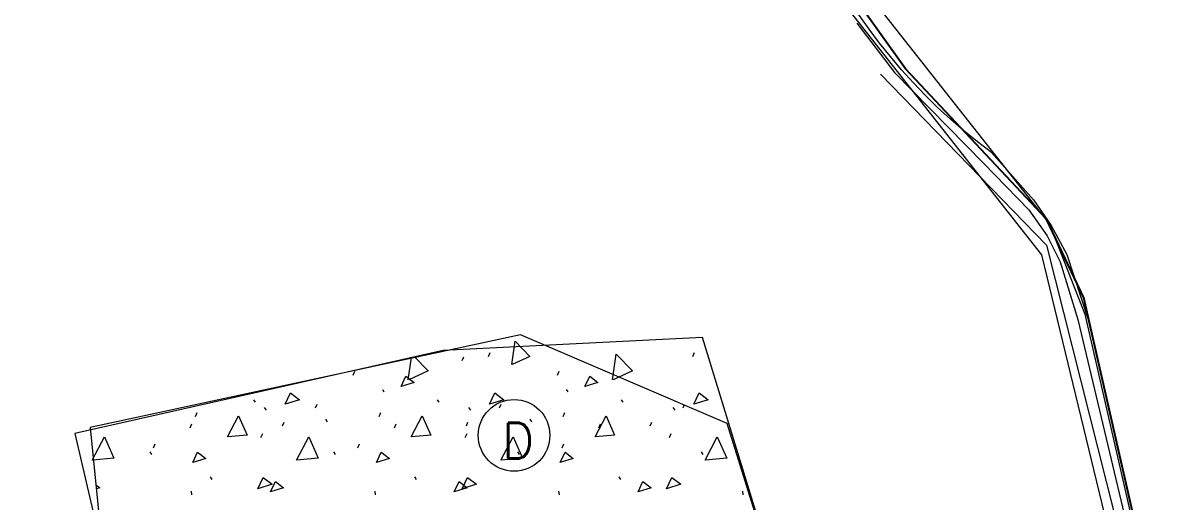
# Model space of a CAD drawing. Header units: metres. Extents: x -703672 to 3951284, y -4124475 to 4104628.
# Drawn here: x 327584.28 to 327606.78, y 4104321.25 to 4104330.61 of the extents above; entities that cross this region are included whole.
import ezdxf

# ---------------------------------------------------------------- set-up
doc = ezdxf.new("R2010")
doc.units = ezdxf.units.M
doc.header["$MEASUREMENT"] = 0
doc.layers.add('ra', color=7, linetype='Continuous')
for name, color, linetype, lineweight in [('V-ANNO-PATT', 9, 'Continuous', 0), ('V-ROAD-ASPH', 9, 'Continuous', 0), ('V-SITE-FENC', 251, 'FENCE', 0), ('V-SITE-STRC', 253, 'Continuous', 0), ('V-SITE-WALK', 7, 'Continuous', 0)]:
    doc.layers.add(name, color=color, linetype=linetype, lineweight=lineweight)
doc.styles.add('Style-WORKING', font='WORKING.shx')
doc.linetypes.add('FENCE', pattern='A,0.1,-0.01302,[7,dgnlstyle-tsaec.shx,S=0.0001240079365079365,R=0,X=0,Y=0],-0.01302', length=0.12604)

msp = doc.modelspace()

# ---------------------------------------------------------------- linework, layer by layer
at = {"layer": 'ra'}
for p, q in [((327601.5500742333, 4104329.717657877, 12.56), (327595.2428213112, 4104338.539709428, 12.35)), ((327604.3106548509, 4104326.777753176, 12.44), (327601.5500742333, 4104329.717657877, 12.56)), ((327605.036328639, 4104325.238098165, 12.36), (327604.3106548509, 4104326.777753176, 12.44)), ((327615.4579388199, 4104279.803079179, 10.39), (327605.036328639, 4104325.238098165, 12.36))]:
    msp.add_line(p, q, dxfattribs=at)
at = {"layer": 'V-ANNO-PATT'}
for p, q in [((327592.8736030457, 4104324.017837573, 8.552187628924258), (327592.9055720379, 4104324.089831085, 8.554528422314604)), ((327593.3871571295, 4104324.090826307, 8.538019977914978), (327593.4225808832, 4104324.17080063, 8.541104674909882)), ((327593.3871571295, 4104324.090826307, 8.538019977914978), (327593.4225808832, 4104324.17080063, 8.541104674909882)), ((327597.3853774397, 4104324.090826307, 8.657327777845552), (327597.4208011934, 4104324.17080063, 8.660412474840456)), ((327597.3853774397, 4104324.090826307, 8.657327777845552), (327597.4208011934, 4104324.17080063, 8.660412474840456)), ((327590.7383114375, 4104323.72684317, 8.44974950684476), (327590.7738351467, 4104323.806817493, 8.452837186534666)), ((327590.7383114375, 4104323.72684317, 8.44974950684476), (327590.7738351467, 4104323.806817493, 8.452837186534666)), ((327594.7365317477, 4104323.72684317, 8.569057306775335), (327594.7720554569, 4104323.806817493, 8.57214498646524)), ((327594.7365317477, 4104323.72684317, 8.569057306775335), (327594.7720554569, 4104323.806817493, 8.57214498646524)), ((327591.3100022947, 4104323.450708679, 8.477395256608979), (327591.3420404086, 4104323.402743002, 8.478127053544753)), ((327594.9066849517, 4104323.450708679, 8.631906954112395), (327594.9387230657, 4104323.402743002, 8.63263875104817)), ((327588.7890247769, 4104323.247327008, 8.366362351270737), (327588.8209729737, 4104323.19936133, 8.367090285414072)), ((327589.000261498, 4104323.096845442, 8.381912936008902), (327589.0358859347, 4104323.043562549, 8.381625059348046)), ((327589.000261498, 4104323.096845442, 8.381912936008902), (327589.0358859347, 4104323.043562549, 8.381625059348046)), ((327590.004074301, 4104323.090921102, 8.416458551346025), (327590.0360433452, 4104323.162824622, 8.418798137687261)), ((327592.3857074338, 4104323.247327008, 8.520874048774147), (327592.4176556307, 4104323.19936133, 8.521601982917488)), ((327592.9984818083, 4104323.096845442, 8.501220735939476), (327593.0341062449, 4104323.043562549, 8.50093285927862)), ((327592.9984818083, 4104323.096845442, 8.501220735939476), (327593.0341062449, 4104323.043562549, 8.50093285927862)), ((327593.600756958, 4104323.090921102, 8.570970248849441), (327593.6327260021, 4104323.162824622, 8.573309835190678)), ((327595.9823900909, 4104323.247327008, 8.675385746277563), (327596.0143382878, 4104323.19936133, 8.676113680420904)), ((327596.9967021184, 4104323.096845442, 8.62052853587005), (327597.0323265551, 4104323.043562549, 8.620240659209202)), ((327596.9967021184, 4104323.096845442, 8.62052853587005), (327597.0323265551, 4104323.043562549, 8.620240659209202)), ((327597.197439615, 4104323.090921102, 8.725481946352858), (327597.2193446098, 4104323.140188957, 8.727085016692051)), ((327587.6531089547, 4104322.923986145, 8.31321904139405), (327587.6850779471, 4104322.995979657, 8.315559834784388)), ((327590.1961000575, 4104322.87091798, 8.41186893481391), (327590.2316245385, 4104322.817635087, 8.41157807545806)), ((327590.1961000575, 4104322.87091798, 8.41186893481391), (327590.2316245385, 4104322.817635087, 8.41157807545806)), ((327591.2497916118, 4104322.923986145, 8.467730738897465), (327591.2817606041, 4104322.995979657, 8.470071532287804)), ((327594.1943203676, 4104322.87091798, 8.531176734744491), (327594.2298448487, 4104322.817635087, 8.530885875388634)), ((327594.1943203676, 4104322.87091798, 8.531176734744491), (327594.2298448487, 4104322.817635087, 8.530885875388634)), ((327594.8464742688, 4104322.923986145, 8.622242436400882), (327594.8784432611, 4104322.995979657, 8.62458322979122)), ((327585.7608202611, 4104322.740222705, 8.229457917483899), (327585.7628154325, 4104322.744710166, 8.229603929854761)), ((327587.5486098989, 4104322.697173764, 8.328462171712175), (327587.5841336838, 4104322.777048118, 8.331547319101745)), ((327587.5486098989, 4104322.697173764, 8.328462171712175), (327587.5841336838, 4104322.777048118, 8.331547319101745)), ((327589.3575029181, 4104322.740222705, 8.383969614987308), (327589.3894719622, 4104322.812126225, 8.386309201328544)), ((327591.5468302091, 4104322.697173764, 8.44776997164275), (327591.582353994, 4104322.777048118, 8.450855119032319)), ((327591.5468302091, 4104322.697173764, 8.44776997164275), (327591.582353994, 4104322.777048118, 8.450855119032319)), ((327592.9541855751, 4104322.740222705, 8.538481312490724), (327592.9861546193, 4104322.812126225, 8.54082089883196)), ((327595.5450505193, 4104322.697173764, 8.567077771573324), (327595.5805743042, 4104322.777048118, 8.570162918962893)), ((327595.5450505193, 4104322.697173764, 8.567077771573324), (327595.5805743042, 4104322.777048118, 8.570162918962893)), ((327596.5508682322, 4104322.740222705, 8.69299300999414), (327596.5828372763, 4104322.812126225, 8.695332596335376)), ((327588.9334337199, 4104322.511733303, 8.365084028395856), (327588.9689574291, 4104322.591707625, 8.368171708085761)), ((327588.9334337199, 4104322.511733303, 8.365084028395856), (327588.9689574291, 4104322.591707625, 8.368171708085761)), ((327592.93165403, 4104322.511733303, 8.48439182832643), (327592.9671777393, 4104322.591707625, 8.487479508016335)), ((327592.93165403, 4104322.511733303, 8.48439182832643), (327592.9671777393, 4104322.591707625, 8.487479508016335)), ((327596.9298743402, 4104322.511733303, 8.603699628257004), (327596.9653980495, 4104322.591707625, 8.606787307946917)), ((327596.9298743402, 4104322.511733303, 8.603699628257004), (327596.9653980495, 4104322.591707625, 8.606787307946917)), ((327586.7592843031, 4104322.228798792, 8.265479116280048), (327586.7912324999, 4104322.180833114, 8.26620705042339)), ((327586.8299244062, 4104322.307598844, 8.297139272171876), (327586.8654481909, 4104322.387473198, 8.300224419561445)), ((327586.8299244062, 4104322.307598844, 8.297139272171876), (327586.8654481909, 4104322.387473198, 8.300224419561445)), ((327590.3559669602, 4104322.228798792, 8.419990813783464), (327590.387915157, 4104322.180833114, 8.420718747926806)), ((327590.8281447164, 4104322.307598844, 8.41644707210245), (327590.8636685011, 4104322.387473198, 8.41953221949202)), ((327590.8281447164, 4104322.307598844, 8.41644707210245), (327590.8636685011, 4104322.387473198, 8.41953221949202)), ((327593.9526496171, 4104322.228798792, 8.57450251128688), (327593.984597814, 4104322.180833114, 8.575230445430222)), ((327594.8263650265, 4104322.307598844, 8.535754872033024), (327594.8618888113, 4104322.387473198, 8.538840019422594)), ((327594.8263650265, 4104322.307598844, 8.535754872033024), (327594.8618888113, 4104322.387473198, 8.538840019422594)), ((327597.5493322742, 4104322.228798792, 8.729014208790296), (327597.5812804711, 4104322.180833114, 8.729742142933631)), ((327587.9399599304, 4104321.739481247, 8.315859106525878), (327587.9754844114, 4104321.686198355, 8.315568247170027)), ((327587.9399599304, 4104321.739481247, 8.315859106525878), (327587.9754844114, 4104321.686198355, 8.315568247170027)), ((327591.9381802406, 4104321.739481247, 8.435166906456459), (327591.9737047216, 4104321.686198355, 8.434876047100602)), ((327591.9381802406, 4104321.739481247, 8.435166906456459), (327591.9737047216, 4104321.686198355, 8.434876047100602)), ((327595.9364005507, 4104321.739481247, 8.554474706387033), (327595.9719250318, 4104321.686198355, 8.554183847031183)), ((327595.9364005507, 4104321.739481247, 8.554474706387033), (327595.9719250318, 4104321.686198355, 8.554183847031183)), ((327587.5669115545, 4104321.462157878, 8.289872552682105), (327587.574955605, 4104321.390254357, 8.289251908975594)), ((327591.1635942117, 4104321.462157878, 8.444384250185522), (327591.171638262, 4104321.390254357, 8.44376360647901)), ((327594.7602768686, 4104321.462157878, 8.59889594768893), (327594.768320919, 4104321.390254357, 8.598275303982419)), ((327598.3569595257, 4104321.462157878, 8.753407645192354), (327598.3650035761, 4104321.390254357, 8.752787001485842))]:
    msp.add_line(p, q, dxfattribs=at)
at = {"layer": 'V-ANNO-PATT', "extrusion": (-0.04291604859027242, -0.01342402674640822, 0.9989884925660102), "elevation": -69147.00353572502, "flags": 128}
msp.add_lwpolyline([(-3819365.508444675, 1536378.370551033), (-3819365.92550811, 1536378.567256754), (-3819365.558038914, 1536378.752277141), (-3819365.508793794, 1536378.378486335)], dxfattribs=at)
at = {"layer": 'V-ANNO-PATT', "extrusion": (-0.003987663834104802, -0.02890740031473544, 0.9995741396935948), "elevation": -119943.1763477133, "flags": 128}
msp.add_lwpolyline([(-236345.5909906091, 4108837.219575859), (-236345.5909906091, 4108837.663340297)], dxfattribs=at)
msp.add_lwpolyline([(-236345.5909906091, 4108837.219575859), (-236345.5909906091, 4108837.663340297)], dxfattribs=at)
at = {"layer": 'V-ANNO-PATT', "extrusion": (-0.02981737658395335, -0.02533427517082296, 0.9992342560957466), "elevation": -113739.5198164673, "flags": 128}
msp.add_lwpolyline([(-2915675.704157069, 2904942.548816747), (-2915675.323072944, 2904942.573774754), (-2915675.434831506, 2904942.170045583)], dxfattribs=at)
msp.add_lwpolyline([(-2915675.704157069, 2904942.548816747), (-2915675.323072944, 2904942.573774754), (-2915675.434831506, 2904942.170045583)], dxfattribs=at)
at = {"layer": 'V-ANNO-PATT', "extrusion": (-0.02981737658692908, -0.02533427515741567, 0.9992342560959976), "elevation": -113739.5197624142, "flags": 128}
msp.add_lwpolyline([(-2915672.850000269, 2904945.210138564), (-2915673.19131261, 2904945.59226197), (-2915672.735156862, 2904945.622136575), (-2915672.846915422, 2904945.218407403)], dxfattribs=at)
msp.add_lwpolyline([(-2915672.850000269, 2904945.210138564), (-2915673.19131261, 2904945.59226197), (-2915672.735156862, 2904945.622136575), (-2915672.846915422, 2904945.218407403)], dxfattribs=at)
at = {"layer": 'V-ANNO-PATT', "extrusion": (-0.04291604861443511, -0.01342402671571883, 0.9989884925653846), "elevation": -69147.0034176813, "flags": 128}
msp.add_lwpolyline([(-3819365.747928983, 1536376.167204579), (-3819365.910020201, 1536376.31836992), (-3819365.747922893, 1536376.435179605), (-3819365.747928983, 1536376.167204579)], dxfattribs=at)
at = {"layer": 'V-ANNO-PATT', "extrusion": (-0.04291604862847997, -0.01342402671731205, 0.9989884925647596), "elevation": -69147.00342882147, "flags": 128}
msp.add_lwpolyline([(-3819364.674290001, 1536379.603123413), (-3819364.83638122, 1536379.754288756), (-3819364.674283911, 1536379.87109844), (-3819364.674290001, 1536379.603123413)], dxfattribs=at)
at = {"layer": 'V-ANNO-PATT', "extrusion": (-0.02981737654912735, -0.02533427518094078, 0.9992342560965292), "flags": 128}
for points, elevation in [([(-2915676.633740637, 2904940.0166273), (-2915676.733982855, 2904940.241569643), (-2915676.517498781, 2904940.290749373), (-2915676.633740637, 2904940.0166273)], -113739.5198465855), ([(-2915676.633740637, 2904940.0166273), (-2915676.733982855, 2904940.241569643), (-2915676.517498781, 2904940.290749373), (-2915676.633740637, 2904940.0166273)], -113739.5198465855), ([(-2915674.044922228, 2904943.06589266), (-2915674.145164445, 2904943.290835004), (-2915673.928680371, 2904943.340014734), (-2915674.044922228, 2904943.06589266)], -113739.5198465853), ([(-2915674.044922228, 2904943.06589266), (-2915674.145164445, 2904943.290835004), (-2915673.928680371, 2904943.340014734), (-2915674.044922228, 2904943.06589266)], -113739.5198465853), ([(-2915671.456103818, 2904946.115158021), (-2915671.556346036, 2904946.340100365), (-2915671.339861962, 2904946.389280095), (-2915671.456103818, 2904946.115158021)], -113739.519846585), ([(-2915671.456103818, 2904946.115158021), (-2915671.556346036, 2904946.340100365), (-2915671.339861962, 2904946.389280095), (-2915671.456103818, 2904946.115158021)], -113739.519846585)]:
    msp.add_lwpolyline(points, dxfattribs=dict(at, elevation=elevation))
at = {"layer": 'V-ANNO-PATT', "extrusion": (-0.04291604857324061, -0.01342402668891451, 0.9989884925675144), "elevation": -69147.00329417292, "flags": 128}
msp.add_lwpolyline([(-3819365.82522679, 1536372.62775346), (-3819366.149828441, 1536372.955296725), (-3819365.741289774, 1536373.003490134), (-3819365.822837738, 1536372.635398885)], dxfattribs=at)
at = {"layer": 'V-ANNO-PATT', "extrusion": (-0.04291604856235173, -0.01342402672123246, 0.998988492567548), "elevation": -69147.003423249, "flags": 128}
msp.add_lwpolyline([(-3819364.750330305, 1536376.066793076), (-3819365.074931959, 1536376.39433634), (-3819364.666393292, 1536376.442529751), (-3819364.747941255, 1536376.074438501)], dxfattribs=at)
at = {"layer": 'V-ANNO-PATT', "extrusion": (-0.04291604861354094, -0.01342402672677589, 0.9989884925652743), "elevation": -69147.0034627702, "flags": 128}
msp.add_lwpolyline([(-3819363.676941636, 1536379.502088362), (-3819364.001543288, 1536379.829631628), (-3819363.593004619, 1536379.877825038), (-3819363.674552585, 1536379.509733789)], dxfattribs=at)
at = {"layer": 'V-ANNO-PATT', "extrusion": (-0.02981737661514498, -0.02533427514619783, 0.9992342560954401), "flags": 128}
for points, elevation in [([(-2915678.252259584, 2904936.42527363), (-2915678.442236761, 2904936.901131332), (-2915678.003418492, 2904936.77322485), (-2915678.246499463, 2904936.432058244)], -113739.5197256159), ([(-2915678.252259584, 2904936.42527363), (-2915678.442236761, 2904936.901131332), (-2915678.003418492, 2904936.77322485), (-2915678.246499463, 2904936.432058244)], -113739.5197256159), ([(-2915675.66344118, 2904939.474538995), (-2915675.853418356, 2904939.950396697), (-2915675.414600088, 2904939.822490216), (-2915675.657681059, 2904939.48132361)], -113739.519725616), ([(-2915675.66344118, 2904939.474538995), (-2915675.853418356, 2904939.950396697), (-2915675.414600088, 2904939.822490216), (-2915675.657681059, 2904939.48132361)], -113739.519725616), ([(-2915673.074622776, 2904942.523804361), (-2915673.264599952, 2904942.999662064), (-2915672.825781685, 2904942.87175558), (-2915673.068862655, 2904942.530588977)], -113739.5197256161), ([(-2915673.074622776, 2904942.523804361), (-2915673.264599952, 2904942.999662064), (-2915672.825781685, 2904942.87175558), (-2915673.068862655, 2904942.530588977)], -113739.5197256161), ([(-2915670.485804372, 2904945.573069727), (-2915670.675781549, 2904946.04892743), (-2915670.236963281, 2904945.921020946), (-2915670.48004425, 2904945.579854343)], -113739.5197256161), ([(-2915670.485804372, 2904945.573069727), (-2915670.675781549, 2904946.04892743), (-2915670.236963281, 2904945.921020946), (-2915670.48004425, 2904945.579854343)], -113739.5197256161)]:
    msp.add_lwpolyline(points, dxfattribs=dict(at, elevation=elevation))
at = {"layer": 'V-ANNO-PATT', "extrusion": (-0.04291604861486293, -0.0134240266790418, 0.9989884925658589), "elevation": -69147.00326728712, "flags": 128}
msp.add_lwpolyline([(-3819365.549002842, 1536371.823957917), (-3819365.711120904, 1536371.975037355), (-3819365.549023597, 1536372.09184704), (-3819365.549002842, 1536371.823957917)], dxfattribs=at)
at = {"layer": 'V-ANNO-PATT', "extrusion": (-0.04291604861004555, -0.01342402674093622, 0.9989884925652341), "elevation": -69147.0035197437, "flags": 128}
msp.add_lwpolyline([(-3819364.473202925, 1536375.26523791), (-3819364.635320986, 1536375.416317348), (-3819364.473223678, 1536375.533127033), (-3819364.473202925, 1536375.26523791)], dxfattribs=at)
at = {"layer": 'V-ANNO-PATT', "extrusion": (-0.0429160486365767, -0.01342402667696033, 0.9989884925649543), "elevation": -69147.00326585748, "flags": 128}
msp.add_lwpolyline([(-3819363.401831737, 1536378.695531021), (-3819363.563949798, 1536378.846610458), (-3819363.401852489, 1536378.963420143), (-3819363.401831737, 1536378.695531021)], dxfattribs=at)
at = {"layer": 'V-ANNO-PATT', "extrusion": (-0.02981737659731763, -0.02533427524525636, 0.9992342560934605), "elevation": -113739.5201263439, "flags": 128}
for points in [[(-2915675.721492675, 2904938.54053346), (-2915675.821799613, 2904938.765399573), (-2915675.60531554, 2904938.814579302), (-2915675.721492675, 2904938.54053346)], [(-2915675.721492675, 2904938.54053346), (-2915675.821799613, 2904938.765399573), (-2915675.60531554, 2904938.814579302), (-2915675.721492675, 2904938.54053346)], [(-2915673.132674265, 2904941.589798821), (-2915673.232981201, 2904941.814664932), (-2915673.016497129, 2904941.863844661), (-2915673.132674265, 2904941.589798821)], [(-2915673.132674265, 2904941.589798821), (-2915673.232981201, 2904941.814664932), (-2915673.016497129, 2904941.863844661), (-2915673.132674265, 2904941.589798821)], [(-2915670.543855854, 2904944.639064183), (-2915670.64416279, 2904944.863930291), (-2915670.427678718, 2904944.913110022), (-2915670.543855854, 2904944.639064183)], [(-2915670.543855854, 2904944.639064183), (-2915670.64416279, 2904944.863930291), (-2915670.427678718, 2904944.913110022), (-2915670.543855854, 2904944.639064183)]]:
    msp.add_lwpolyline(points, dxfattribs=at)
at = {"layer": 'V-ANNO-PATT', "extrusion": (-0.04291604855884347, -0.01342402668040314, 0.9989884925682473), "elevation": -69147.00325452336, "flags": 128}
msp.add_lwpolyline([(-3819365.700263767, 1536369.884979725), (-3819365.622391571, 1536369.941095567), (-3819365.622385975, 1536369.868854956)], dxfattribs=at)
at = {"layer": 'V-ANNO-PATT', "extrusion": (-0.04291604863884071, -0.01342402664890433, 0.9989884925652339), "elevation": -69147.00315144825, "flags": 128}
msp.add_lwpolyline([(-3819364.550485415, 1536373.104771073), (-3819364.712603477, 1536373.25585051), (-3819364.550506169, 1536373.372660196), (-3819364.550485415, 1536373.104771073)], dxfattribs=at)
at = {"layer": 'V-ANNO-PATT', "extrusion": (-0.04291604861123761, -0.01342402671144864, 0.9989884925655792), "elevation": -69147.00339910763, "flags": 128}
msp.add_lwpolyline([(-3819363.474431626, 1536376.546682367), (-3819363.636549688, 1536376.697761806), (-3819363.47445238, 1536376.814571491), (-3819363.474431626, 1536376.546682367)], dxfattribs=at)
at = {"layer": 'V-ANNO-PATT', "extrusion": (-0.04291604855094783, -0.01342402680191575, 0.9989884925669535), "elevation": -69147.00375066303, "flags": 128}
msp.add_lwpolyline([(-3819362.397132625, 1536379.991684496), (-3819362.559250686, 1536380.142763935), (-3819362.39715338, 1536380.259573619), (-3819362.397132625, 1536379.991684496)], dxfattribs=at)
at = {"layer": 'V-ROAD-ASPH'}
for points in [[(327545.6776440458, 4104393.844419059, 11.60103793112685), (327551.6053859835, 4104388.157086761, 11.28265608284813), (327551.866188814, 4104388.277533054, 11.48714848772723), (327561.5617461839, 4104377.128241092, 11.62758134409341), (327571.2140846325, 4104366.371468716, 11.83369146749614), (327580.8081909284, 4104355.33742192, 12.05610804179004), (327593.6512495122, 4104340.267879379, 12.21340995282064), (327604.3665893337, 4104326.679570617, 12.37090437988488), (327605.0587521694, 4104324.918734537, 12.23581228284078), (327608.3723022252, 4104310.45951558, 11.72074086284321), (327612.7307686614, 4104291.280305272, 10.86206358534774), (327616.209735817, 4104275.830899935, 10.16512776060588), (327620.8963275522, 4104255.376996122, 9.420377932514569), (327624.1725616721, 4104240.662983941, 9.035682751651564), (327626.8244489222, 4104229.32452101, 8.753761458153477), (327630.2040918734, 4104216.720243196, 8.705308734624602), (327633.6314691242, 4104202.1561224, 8.600880529120104), (327636.9623954149, 4104187.359370132, 8.568570600500294), (327641.2665934922, 4104168.093043041, 8.56142337851989), (327641.3028336706, 4104168.125253158, 8.546695950080796), (327646.0193981255, 4104147.293678476, 8.526043255158406), (327650.7784838676, 4104125.693840352, 8.506613336364921)], [(327545.6776440458, 4104393.844419059, 11.60103793112685), (327551.6053859835, 4104388.157086761, 11.28265608284813), (327551.866188814, 4104388.277533054, 11.48714848772723), (327561.5617461839, 4104377.128241092, 11.62758134409341), (327571.2140846325, 4104366.371468716, 11.83369146749614), (327580.8081909284, 4104355.33742192, 12.05610804179004), (327593.6512495122, 4104340.267879379, 12.21340995282064), (327604.3665893337, 4104326.679570617, 12.37090437988488), (327605.0587521694, 4104324.918734537, 12.23581228284078), (327608.3723022252, 4104310.45951558, 11.72074086284321), (327612.7307686614, 4104291.280305272, 10.86206358534774), (327614.6615896992, 4104282.705910772, 10.47526535122113)], [(327600.5975307471, 4104330.612160045, 12.63934954627506), (327601.3353159004, 4104329.647918909, 12.66211485735322), (327603.078395905, 4104327.874706012, 12.58301045947331), (327603.9640590135, 4104326.957540642, 12.52397327863152), (327604.3239026383, 4104326.452709623, 12.48767486027732), (327604.5765598456, 4104325.942571723, 12.44848863337765), (327604.9202907427, 4104324.814039635, 12.38383479318941), (327607.581798951, 4104313.649240558, 12.02934416393381), (327611.0004941, 4104298.382406069, 11.36683237020863), (327613.8476072126, 4104286.020718605, 10.79939111122555), (327617.5751826003, 4104269.385833757, 10.03851979608038), (327620.6197299864, 4104255.895104747, 9.589146538003057), (327622.2555254507, 4104248.652689993, 9.39513643771808)], [(327603.2289349023, 4104328.079697832, 12.50536383766553), (327604.0542760052, 4104327.156044288, 12.43509817375161), (327604.4021025051, 4104326.654393518, 12.39153045925987), (327604.7038855642, 4104326.085073119, 12.34816185676158), (327605.1189477317, 4104324.834890256, 12.28191658656592), (327607.6894888401, 4104313.689677007, 11.87785109833462), (327611.1563870236, 4104298.444057963, 11.22312491616665), (327613.9591181901, 4104286.065867099, 10.62845537873481), (327617.7509885082, 4104269.42470968, 9.882507597344322), (327620.7801755439, 4104255.949761596, 9.44196200994105), (327622.4085269001, 4104248.677497185, 9.252396873313558)]]:
    msp.add_polyline3d(points, dxfattribs=at)
at = {"layer": 'V-ROAD-ASPH', "extrusion": (0.03826669418917067, 0.03489237261983367, -0.9986581909986976)}
msp.add_arc((2812103.113636953, 3003453.759611238, 155733.5487038721), 11.25221717087768, 258.9299671958374, 314.1915369079967, dxfattribs=at)
at = {"layer": 'V-SITE-FENC', "elevation": 12.55653588676545, "flags": 128}
msp.add_lwpolyline([(327601.0578368062, 4104329.615357831), (327604.306360417, 4104326.272152515), (327607.5006950442, 4104313.647751451), (327611.5541066569, 4104295.79735527), (327615.8153518353, 4104277.074475228), (327619.7627538309, 4104259.463202378), (327622.2049507605, 4104248.644489965)], dxfattribs=at)
at = {"layer": 'V-SITE-FENC', "linetype": 'FENCE', "ltscale": 40}
for points in [[(327545.547441175, 4104393.412876639, 11.43834134422751), (327551.607010795, 4104388.130776424, 11.28056574347428), (327561.3283379253, 4104376.91662849, 11.54748295468659), (327570.922151754, 4104366.197910784, 11.69591707369243), (327580.4718022981, 4104355.121179178, 11.91457435128209), (327593.3128761334, 4104339.905838037, 12.05307271873328), (327604.2086418191, 4104326.083364103, 12.32800848056525), (327607.9558939575, 4104310.645477217, 11.86938047110023), (327612.440726769, 4104291.087358113, 10.90475370078332), (327615.8848167598, 4104275.56557191, 10.19509253935128), (327620.5402987953, 4104255.232008491, 9.51841273953113), (327623.7450095405, 4104240.669394692, 9.061680221941344), (327626.5502682782, 4104228.823537336, 8.666269971853971)], [(327545.547441175, 4104393.412876639, 11.43834134422751), (327551.607010795, 4104388.130776424, 11.28056574347428), (327561.3283379253, 4104376.91662849, 11.54748295468659), (327570.922151754, 4104366.197910784, 11.69591707369243), (327580.4718022981, 4104355.121179178, 11.91457435128209), (327593.3128761334, 4104339.905838037, 12.05307271873328), (327604.2086418191, 4104326.083364103, 12.32800848056525), (327607.9558939575, 4104310.645477217, 11.86938047110023), (327612.440726769, 4104291.087358113, 10.90475370078332), (327614.3137066749, 4104282.646233247, 10.51882270045603)]]:
    msp.add_polyline3d(points, dxfattribs=at)
at = {"layer": 'V-SITE-STRC'}
msp.add_circle((327593.8873737974, 4104322.551990667, 8.465700329030462), 0.7009078862242933, dxfattribs=at)
at = {"layer": 'V-SITE-WALK'}
msp.add_line((327585.5911835539, 4104322.707815772, 8.212742834877233), (327585.8575806291, 4104320.057746829, 8.128111184771313), dxfattribs=at)
at = {"layer": 'V-SITE-WALK', "linetype": 'Continuous'}
msp.add_polyline3d([(327598.6563875938, 4104320.933426983, 8.584560078351217), (327597.5774242368, 4104324.467259357, 8.64195925643233), (327592.5004454902, 4104324.212132663, 8.636256873497864), (327585.2892953221, 4104322.591707625, 8.227726549060755), (327585.9136614337, 4104319.932178515, 8.119019295601056)], dxfattribs=at)
msp.add_polyline3d([(327598.6563875938, 4104320.933426983, 8.584560078351217), (327597.5774242368, 4104324.467259357, 8.64195925643233), (327592.5004454902, 4104324.212132663, 8.636256873497864), (327585.2892953221, 4104322.591707625, 8.227726549060755), (327585.9136614337, 4104319.932178515, 8.119019295601056)], dxfattribs=at)
at = {"layer": 'V-SITE-WALK'}
msp.add_polyline3d([(327620.3425621417, 4104248.34252791, 8.695919705764013), (327618.3261149768, 4104255.955321032, 8.709712052235432), (327614.9265421935, 4104268.806784675, 8.649061660645152), (327610.621507439, 4104283.20253448, 8.724979566888194), (327606.9090212492, 4104294.614199091, 8.756680778063824), (327603.1180183944, 4104306.583658235, 8.720346730492416), (327598.0561656079, 4104322.787238271, 8.553093098139492), (327594.0122131148, 4104324.520119613, 8.538393804451665), (327585.5911835539, 4104322.707815772, 8.212742834877233)], dxfattribs=at)

# ---------------------------------------------------------------- texts
at = {"layer": 'V-SITE-STRC', "insert": (327593.9665326822, 4104322.448922667, 8.465700329030462), "char_height": 0.7008960000239312, "attachment_point": 5, "line_spacing_factor": 0.6, "style": 'Style-WORKING'}
msp.add_mtext('\\Fsimplex;D', dxfattribs=at)

doc.saveas('drawing.dxf')
